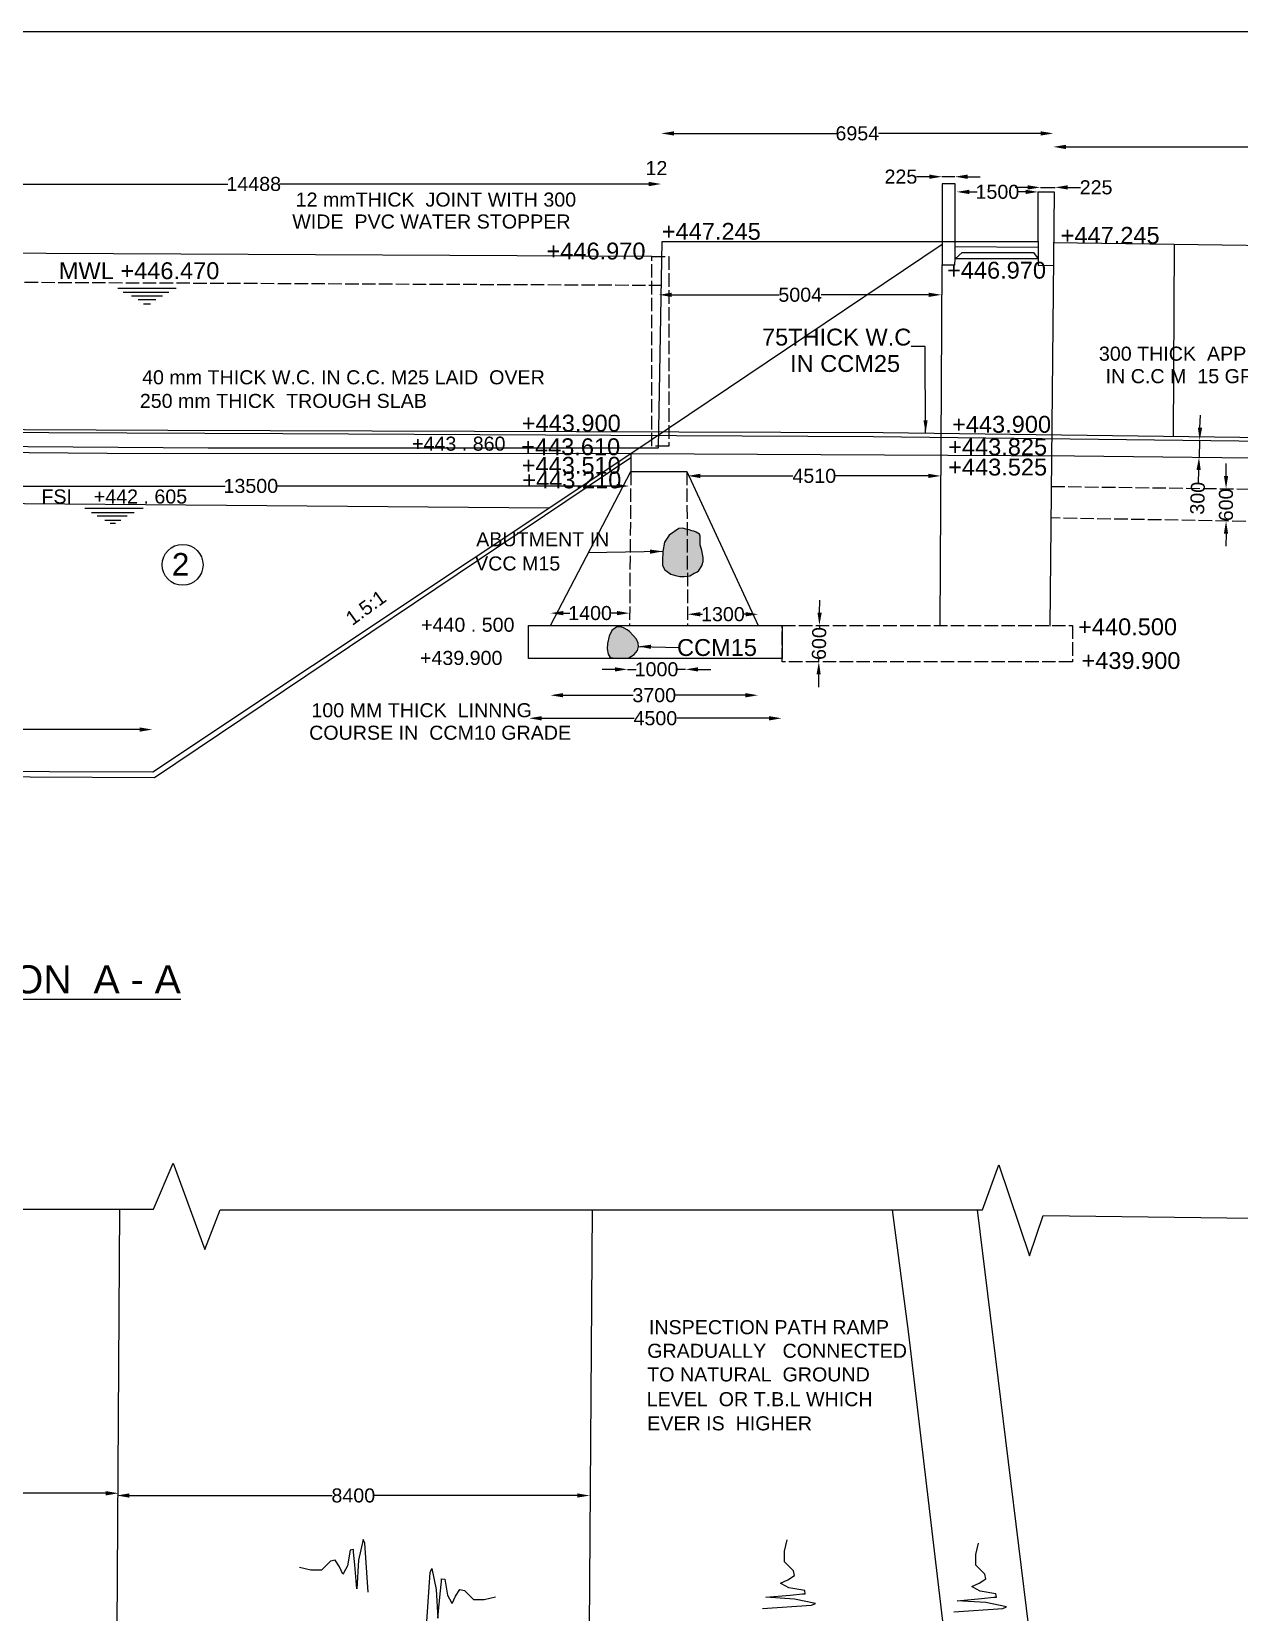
# Model space of a CAD drawing. Header units: millimetres. Extents: x 2190 to 106200, y 4148 to 77390.
# Drawn here: x 49396 to 70867, y 49282 to 77390 of the extents above; entities that cross this region are included whole.
import ezdxf

# ---------------------------------------------------------------- set-up
doc = ezdxf.new("R2010")
doc.units = ezdxf.units.MM
doc.linetypes.add('ACAD_ISO02W100', pattern=[15, 12, -3])
for name, color, linetype in [('DIM', 7, 'Continuous'), ('DWG', 7, 'Continuous'), ('TEXT', 7, 'Continuous')]:
    doc.layers.add(name, color=color, linetype=linetype)
doc.styles.get("Standard").update_dxf_attribs({"font": 'arial.ttf'})
doc.dimstyles.new('ISO-25', dxfattribs={"dimtxt": 250, "dimasz": 225, "dimexe": 1.25, "dimexo": 0.625, "dimtad": 0, "dimdec": 0, "dimtxsty": 'Standard', "dimcen": 2.5, "dimse1": 1, "dimse2": 1, "dimadec": 0, "dimazin": 0, "dimtfac": 1, "dimtdec": 0, "dimtmove": 0, "dimatfit": 3, "dimfxl": 1, "dimarcsym": 0})

# ---------------------------------------------------------------- blocks, each defined once
blk = doc.blocks.new('*D20')
at = {"layer": 'Defpoints', "color": 0, "transparency": 16777216}
for p in [(46100, 74720), (60590, 74720), (60590, 74680)]:
    blk.add_point(p, dxfattribs=at)
at = {"layer": 'DIM', "color": 0, "lineweight": -2, "transparency": 16777216}
for p, q in [((46325, 74680), (52885, 74680)), ((60365, 74680), (53805, 74680))]:
    blk.add_line(p, q, dxfattribs=at)
at = {"layer": 'DIM', "color": 0, "transparency": 16777216}
for points in [[(46325, 74718), (46325, 74642), (46100, 74680)], [(60365, 74718), (60365, 74642), (60590, 74680)]]:
    blk.add_solid(points, dxfattribs=at)
at = {"layer": 'DIM', "color": 0, "transparency": 16777216, "insert": (53345, 74680), "char_height": 250, "attachment_point": 5}
blk.add_mtext('14488', dxfattribs=at)
blk = doc.blocks.new('*D21')
at = {"layer": 'Defpoints', "color": 0, "transparency": 16777216}
for p in [(60590, 75800), (67560, 75800), (67560, 75580)]:
    blk.add_point(p, dxfattribs=at)
at = {"layer": 'DIM', "color": 0, "lineweight": -2, "transparency": 16777216}
for p, q in [((60815, 75580), (63701, 75580)), ((67335, 75580), (64449, 75580))]:
    blk.add_line(p, q, dxfattribs=at)
at = {"layer": 'DIM', "color": 0, "transparency": 16777216}
for points in [[(60815, 75618), (60815, 75542), (60590, 75580)], [(67335, 75618), (67335, 75542), (67560, 75580)]]:
    blk.add_solid(points, dxfattribs=at)
at = {"layer": 'DIM', "color": 0, "transparency": 16777216, "insert": (64075, 75580), "char_height": 250, "attachment_point": 5}
blk.add_mtext('6954', dxfattribs=at)
blk = doc.blocks.new('*D22')
at = {"layer": 'Defpoints', "color": 0, "transparency": 16777216}
for p in [(67560, 75580), (76370, 75580), (76370, 75340)]:
    blk.add_point(p, dxfattribs=at)
at = {"layer": 'DIM', "color": 0, "lineweight": -2, "transparency": 16777216}
for p, q in [((67785, 75340), (71591, 75340)), ((76145, 75340), (72339, 75340))]:
    blk.add_line(p, q, dxfattribs=at)
at = {"layer": 'DIM', "color": 0, "transparency": 16777216}
for points in [[(67785, 75378), (67785, 75302), (67560, 75340)], [(76145, 75378), (76145, 75302), (76370, 75340)]]:
    blk.add_solid(points, dxfattribs=at)
at = {"layer": 'DIM', "color": 0, "transparency": 16777216, "insert": (71965, 75340), "char_height": 250, "attachment_point": 5}
blk.add_mtext('8780', dxfattribs=at)
blk = doc.blocks.new('*D28')
at = {"layer": 'Defpoints', "color": 0, "transparency": 16777216}
for p in [(70580, 69262), (70580, 68688), (70630, 68688)]:
    blk.add_point(p, dxfattribs=at)
at = {"layer": 'DIM', "color": 0, "lineweight": -2, "transparency": 16777216}
for p, q in [((70630, 69487), (70631, 69712)), ((70630, 69262), (70630, 69252)), ((70630, 68688), (70630, 68698)), ((70630, 68463), (70629, 68238))]:
    blk.add_line(p, q, dxfattribs=at)
at = {"layer": 'DIM', "color": 0, "transparency": 16777216}
for points in [[(70593, 69487), (70668, 69487), (70630, 69262)], [(70592, 68463), (70667, 68463), (70630, 68688)]]:
    blk.add_solid(points, dxfattribs=at)
at = {"layer": 'DIM', "color": 0, "transparency": 16777216, "insert": (70630, 68975), "char_height": 250, "attachment_point": 5, "rotation": 89.9498}
blk.add_mtext('600', dxfattribs=at)
blk = doc.blocks.new('*D29')
at = {"layer": 'Defpoints', "color": 0, "transparency": 16777216}
for p in [(70100, 70124), (70090, 69821), (70150, 69819)]:
    blk.add_point(p, dxfattribs=at)
at = {"layer": 'DIM', "color": 0, "lineweight": -2, "transparency": 16777216}
for p, q in [((70167, 70347), (70175, 70572)), ((70160, 70122), (70150, 69819)), ((70142, 69594), (70135, 69369))]:
    blk.add_line(p, q, dxfattribs=at)
at = {"layer": 'DIM', "color": 0, "transparency": 16777216}
for points in [[(70130, 70348), (70205, 70346), (70160, 70122)], [(70105, 69595), (70180, 69593), (70150, 69819)]]:
    blk.add_solid(points, dxfattribs=at)
at = {"layer": 'DIM', "color": 0, "transparency": 16777216, "insert": (70125, 69093), "char_height": 250, "attachment_point": 5, "rotation": 88.0831}
blk.add_mtext('300', dxfattribs=at)
blk = doc.blocks.new('*D30')
at = {"layer": 'Defpoints', "color": 0, "transparency": 16777216}
for p in [(61060, 69540), (65560, 69540), (65560, 69490)]:
    blk.add_point(p, dxfattribs=at)
at = {"layer": 'DIM', "color": 0, "lineweight": -2, "transparency": 16777216}
for p, q in [((61285, 69490), (62931, 69490)), ((65335, 69490), (63689, 69490))]:
    blk.add_line(p, q, dxfattribs=at)
at = {"layer": 'DIM', "color": 0, "transparency": 16777216}
for points in [[(61285, 69528), (61285, 69452), (61060, 69490)], [(65335, 69528), (65335, 69452), (65560, 69490)]]:
    blk.add_solid(points, dxfattribs=at)
at = {"layer": 'DIM', "color": 0, "transparency": 16777216, "insert": (63310, 69490), "char_height": 250, "attachment_point": 5}
blk.add_mtext('4510', dxfattribs=at)
blk = doc.blocks.new('*D31')
at = {"layer": 'Defpoints', "color": 0, "transparency": 16777216}
for p in [(60550, 72670), (65570, 72710), (65570, 72670)]:
    blk.add_point(p, dxfattribs=at)
at = {"layer": 'DIM', "color": 0, "lineweight": -2, "transparency": 16777216}
for p, q in [((60775, 72710), (62687, 72710)), ((65345, 72710), (63433, 72710))]:
    blk.add_line(p, q, dxfattribs=at)
at = {"layer": 'DIM', "color": 0, "transparency": 16777216}
for points in [[(60775, 72748), (60775, 72672), (60550, 72710)], [(65345, 72748), (65345, 72672), (65570, 72710)]]:
    blk.add_solid(points, dxfattribs=at)
at = {"layer": 'DIM', "color": 0, "transparency": 16777216, "insert": (63060, 72710), "char_height": 250, "attachment_point": 5}
blk.add_mtext('5004', dxfattribs=at)
blk = doc.blocks.new('*D33')
at = {"layer": 'Defpoints', "color": 0, "transparency": 16777216}
for p in [(58240, 65170), (62730, 65180), (62730, 65170)]:
    blk.add_point(p, dxfattribs=at)
at = {"layer": 'DIM', "color": 0, "lineweight": -2, "transparency": 16777216}
for p, q in [((58465, 65180), (60106, 65180)), ((62505, 65180), (60864, 65180))]:
    blk.add_line(p, q, dxfattribs=at)
at = {"layer": 'DIM', "color": 0, "transparency": 16777216}
for points in [[(58465, 65218), (58465, 65142), (58240, 65180)], [(62505, 65218), (62505, 65142), (62730, 65180)]]:
    blk.add_solid(points, dxfattribs=at)
at = {"layer": 'DIM', "color": 0, "transparency": 16777216, "insert": (60485, 65180), "char_height": 250, "attachment_point": 5}
blk.add_mtext('4500', dxfattribs=at)
blk = doc.blocks.new('*D34')
at = {"layer": 'Defpoints', "color": 0, "transparency": 16777216}
for p in [(58620, 65650), (62310, 65650), (62310, 65590)]:
    blk.add_point(p, dxfattribs=at)
at = {"layer": 'DIM', "color": 0, "lineweight": -2, "transparency": 16777216}
for p, q in [((58845, 65590), (60092, 65590)), ((62085, 65590), (60838, 65590))]:
    blk.add_line(p, q, dxfattribs=at)
at = {"layer": 'DIM', "color": 0, "transparency": 16777216}
for points in [[(58845, 65628), (58845, 65552), (58620, 65590)], [(62085, 65628), (62085, 65552), (62310, 65590)]]:
    blk.add_solid(points, dxfattribs=at)
at = {"layer": 'DIM', "color": 0, "transparency": 16777216, "insert": (60465, 65590), "char_height": 250, "attachment_point": 5}
blk.add_mtext('3700', dxfattribs=at)
blk = doc.blocks.new('*D35')
at = {"layer": 'Defpoints', "color": 0, "transparency": 16777216}
for p in [(59990, 65990), (61020, 66050), (61020, 65990)]:
    blk.add_point(p, dxfattribs=at)
at = {"layer": 'DIM', "color": 0, "lineweight": -2, "transparency": 16777216}
for p, q in [((59765, 66050), (59540, 66050)), ((59990, 66050), (60143, 66050)), ((61020, 66050), (60867, 66050)), ((61245, 66050), (61470, 66050))]:
    blk.add_line(p, q, dxfattribs=at)
at = {"layer": 'DIM', "color": 0, "transparency": 16777216}
for points in [[(59765, 66088), (59765, 66012), (59990, 66050)], [(61245, 66088), (61245, 66012), (61020, 66050)]]:
    blk.add_solid(points, dxfattribs=at)
at = {"layer": 'DIM', "color": 0, "transparency": 16777216, "insert": (60505, 66050), "char_height": 250, "attachment_point": 5}
blk.add_mtext('1000', dxfattribs=at)
blk = doc.blocks.new('*D36')
at = {"layer": 'Defpoints', "color": 0, "transparency": 16777216}
for p in [(60026, 67050), (58622, 66832), (60026, 66832)]:
    blk.add_point(p, dxfattribs=at)
at = {"layer": 'DIM', "color": 0, "lineweight": -2, "transparency": 16777216}
for p, q in [((58847, 67050), (58962, 67050)), ((59801, 67050), (59685, 67050))]:
    blk.add_line(p, q, dxfattribs=at)
at = {"layer": 'DIM', "color": 0, "transparency": 16777216}
for points in [[(58847, 67088), (58847, 67012), (58622, 67050)], [(59801, 67088), (59801, 67012), (60026, 67050)]]:
    blk.add_solid(points, dxfattribs=at)
at = {"layer": 'DIM', "color": 0, "transparency": 16777216, "insert": (59324, 67050), "char_height": 250, "attachment_point": 5}
blk.add_mtext('1400', dxfattribs=at)
blk = doc.blocks.new('*D37')
at = {"layer": 'Defpoints', "color": 0, "transparency": 16777216}
for p in [(62314, 67030), (61058, 66832), (62314, 66832)]:
    blk.add_point(p, dxfattribs=at)
at = {"layer": 'DIM', "color": 0, "lineweight": -2, "transparency": 16777216}
for p, q in [((61283, 67030), (61324, 67030)), ((62089, 67030), (62048, 67030))]:
    blk.add_line(p, q, dxfattribs=at)
at = {"layer": 'DIM', "color": 0, "transparency": 16777216}
for points in [[(61283, 67068), (61283, 66992), (61058, 67030)], [(62089, 67068), (62089, 66992), (62314, 67030)]]:
    blk.add_solid(points, dxfattribs=at)
at = {"layer": 'DIM', "color": 0, "transparency": 16777216, "insert": (61686, 67030), "char_height": 250, "attachment_point": 5}
blk.add_mtext('1300', dxfattribs=at)
blk = doc.blocks.new('*D38')
at = {"layer": 'Defpoints', "color": 0, "transparency": 16777216}
for p in [(63401, 66833), (63490, 66832), (63480, 66183)]:
    blk.add_point(p, dxfattribs=at)
at = {"layer": 'DIM', "color": 0, "lineweight": -2, "transparency": 16777216}
for p, q in [((63405, 67058), (63408, 67283)), ((63401, 66833), (63401, 66786)), ((63391, 66184), (63392, 66232)), ((63388, 65959), (63384, 65734))]:
    blk.add_line(p, q, dxfattribs=at)
at = {"layer": 'DIM', "color": 0, "transparency": 16777216}
for points in [[(63367, 67059), (63442, 67057), (63401, 66833)], [(63350, 65960), (63425, 65959), (63391, 66184)]]:
    blk.add_solid(points, dxfattribs=at)
at = {"layer": 'DIM', "color": 0, "transparency": 16777216, "insert": (63396, 66509), "char_height": 250, "attachment_point": 5, "rotation": 89.1171}
blk.add_mtext('600', dxfattribs=at)
blk = doc.blocks.new('*D40')
at = {"layer": 'Defpoints', "color": 0, "transparency": 16777216}
for p in [(46567, 69370), (60020, 69370), (60020, 69310)]:
    blk.add_point(p, dxfattribs=at)
at = {"layer": 'DIM', "color": 0, "lineweight": -2, "transparency": 16777216}
for p, q in [((46792, 69310), (52835, 69310)), ((59795, 69310), (53752, 69310))]:
    blk.add_line(p, q, dxfattribs=at)
at = {"layer": 'DIM', "color": 0, "transparency": 16777216}
for points in [[(46792, 69348), (46792, 69272), (46567, 69310)], [(59795, 69348), (59795, 69272), (60020, 69310)]]:
    blk.add_solid(points, dxfattribs=at)
at = {"layer": 'DIM', "color": 0, "transparency": 16777216, "insert": (53293, 69310), "char_height": 250, "attachment_point": 5}
blk.add_mtext('13500', dxfattribs=at)
blk = doc.blocks.new('*D45')
at = {"layer": 'Defpoints', "color": 0, "transparency": 16777216}
for p in [(40510, 64950), (51540, 64980), (51540, 64950)]:
    blk.add_point(p, dxfattribs=at)
at = {"layer": 'DIM', "color": 0, "lineweight": -2, "transparency": 16777216}
for p, q in [((40735, 64980), (45566, 64980)), ((51315, 64980), (46484, 64980))]:
    blk.add_line(p, q, dxfattribs=at)
at = {"layer": 'DIM', "color": 0, "transparency": 16777216}
for points in [[(40735, 65018), (40735, 64942), (40510, 64980)], [(51315, 65018), (51315, 64942), (51540, 64980)]]:
    blk.add_solid(points, dxfattribs=at)
at = {"layer": 'DIM', "color": 0, "transparency": 16777216, "insert": (46025, 64980), "char_height": 250, "attachment_point": 5}
blk.add_mtext('11000', dxfattribs=at)
blk = doc.blocks.new('*D54')
at = {"layer": 'Defpoints', "color": 0, "transparency": 16777216}
for p in [(65580, 74810), (65580, 74680), (65810, 74680)]:
    blk.add_point(p, dxfattribs=at)
at = {"layer": 'DIM', "color": 0, "lineweight": -2, "transparency": 16777216}
for p, q in [((65355, 74810), (65130, 74810)), ((65810, 74810), (65580, 74810)), ((66035, 74810), (66260, 74810))]:
    blk.add_line(p, q, dxfattribs=at)
at = {"layer": 'DIM', "color": 0, "transparency": 16777216}
for points in [[(65355, 74848), (65355, 74772), (65580, 74810)], [(66035, 74848), (66035, 74772), (65810, 74810)]]:
    blk.add_solid(points, dxfattribs=at)
at = {"layer": 'DIM', "color": 0, "transparency": 16777216, "insert": (64850, 74810), "char_height": 250, "attachment_point": 5}
blk.add_mtext('225', dxfattribs=at)
blk = doc.blocks.new('*D55')
at = {"layer": 'Defpoints', "color": 0, "transparency": 16777216}
for p in [(65840, 74520), (67290, 74540), (67290, 74520)]:
    blk.add_point(p, dxfattribs=at)
at = {"layer": 'DIM', "color": 0, "lineweight": -2, "transparency": 16777216}
for p, q in [((66065, 74540), (66203, 74540)), ((67065, 74540), (66927, 74540))]:
    blk.add_line(p, q, dxfattribs=at)
at = {"layer": 'DIM', "color": 0, "transparency": 16777216}
for points in [[(66065, 74578), (66065, 74502), (65840, 74540)], [(67065, 74578), (67065, 74502), (67290, 74540)]]:
    blk.add_solid(points, dxfattribs=at)
at = {"layer": 'DIM', "color": 0, "transparency": 16777216, "insert": (66565, 74540), "char_height": 250, "attachment_point": 5}
blk.add_mtext('1500', dxfattribs=at)
blk = doc.blocks.new('*D56')
at = {"layer": 'Defpoints', "color": 0, "transparency": 16777216}
for p in [(67330, 74540), (67590, 74620), (67590, 74540)]:
    blk.add_point(p, dxfattribs=at)
at = {"layer": 'DIM', "color": 0, "lineweight": -2, "transparency": 16777216}
for p, q in [((67105, 74620), (66880, 74620)), ((67330, 74620), (67590, 74620)), ((67815, 74620), (68040, 74620))]:
    blk.add_line(p, q, dxfattribs=at)
at = {"layer": 'DIM', "color": 0, "transparency": 16777216}
for points in [[(67105, 74658), (67105, 74582), (67330, 74620)], [(67815, 74658), (67815, 74582), (67590, 74620)]]:
    blk.add_solid(points, dxfattribs=at)
at = {"layer": 'DIM', "color": 0, "transparency": 16777216, "insert": (68320, 74620), "char_height": 250, "attachment_point": 5}
blk.add_mtext('225', dxfattribs=at)
blk = doc.blocks.new('*D109')
at = {"layer": 'Defpoints', "color": 0, "transparency": 16777216}
for p in [(50910, 51320), (59320, 51360), (59320, 51320)]:
    blk.add_point(p, dxfattribs=at)
at = {"layer": 'DIM', "color": 0, "lineweight": -2, "transparency": 16777216}
for p, q in [((51135, 51360), (54741, 51360)), ((59095, 51360), (55489, 51360))]:
    blk.add_line(p, q, dxfattribs=at)
at = {"layer": 'DIM', "color": 0, "transparency": 16777216}
for points in [[(51135, 51398), (51135, 51322), (50910, 51360)], [(59095, 51398), (59095, 51322), (59320, 51360)]]:
    blk.add_solid(points, dxfattribs=at)
at = {"layer": 'DIM', "color": 0, "transparency": 16777216, "insert": (55115, 51360), "char_height": 250, "attachment_point": 5}
blk.add_mtext('8400', dxfattribs=at)
blk = doc.blocks.new('*D110')
at = {"layer": 'Defpoints', "color": 0, "transparency": 16777216}
for p in [(40910, 51380), (50940, 51400), (50940, 51380)]:
    blk.add_point(p, dxfattribs=at)
at = {"layer": 'DIM', "color": 0, "lineweight": -2, "transparency": 16777216}
for p, q in [((41135, 51400), (45466, 51400)), ((50715, 51400), (46384, 51400))]:
    blk.add_line(p, q, dxfattribs=at)
at = {"layer": 'DIM', "color": 0, "transparency": 16777216}
for points in [[(41135, 51438), (41135, 51362), (40910, 51400)], [(50715, 51438), (50715, 51362), (50940, 51400)]]:
    blk.add_solid(points, dxfattribs=at)
at = {"layer": 'DIM', "color": 0, "transparency": 16777216, "insert": (45925, 51400), "char_height": 250, "attachment_point": 5}
blk.add_mtext('10000', dxfattribs=at)

msp = doc.modelspace()

# ---------------------------------------------------------------- hatches: boundary and pattern name
at = {"layer": 'DWG'}
h = msp.add_hatch(dxfattribs=at)
h.set_pattern_fill('AR-CONC', color=256, scale=0.5)
h.paths.add_polyline_path([(61049.1, 68537.1), (61027.7, 68541.6), (60972, 68558.8), (60899.2, 68554.5), (60732.1, 68438.9), (60646.4, 68310.5), (60616.4, 68147.9), (60612.1, 67981), (60612.1, 67895.4), (60655, 67818.3), (60757.8, 67745.6), (60843.5, 67719.9), (60920.6, 67702.8), (60997.7, 67702.8), (61053.6, 67707.6)])
h.paths.add_polyline_path([(61310.5, 68160.7), (61280.5, 68263.4), (61280.5, 68336.2), (61280.5, 68387.6), (61280.5, 68417.5), (61267.6, 68456), (61211.9, 68490.3), (61169.1, 68507.4), (61130.5, 68516), (61087.7, 68528.8), (61049.1, 68537.1), (61053.6, 67707.6), (61096.3, 67711.3), (61173.4, 67758.4), (61220.5, 67775.5), (61254.8, 67809.8), (61310.5, 67891.1), (61336.2, 67968.1), (61336.2, 68040.9)])
h.paths.add_polyline_path([(60182.3, 66457.3), (60179.9, 66517), (60150, 66584.2), (60092.7, 66653.9), (60025.4, 66726), (59985.6, 66755.9), (59930.8, 66780.8), (59878.4, 66808.2), (59801.2, 66805.7), (59711.6, 66741), (59664.2, 66641.4), (59634.3, 66512), (59629.4, 66412.5), (59644.3, 66320.5), (59684.2, 66258.2), (59817.4, 66241.6), (59833.5, 66241.6), (60013, 66255.8), (60107.6, 66313), (60167.4, 66387.6)])

# ---------------------------------------------------------------- linework, layer by layer
msp.add_lwpolyline([(106200, 4148.5), (2190, 4148.5), (2190, 77390), (106200, 77390)], close=True)
for points in [[(31704, 70143.6), (52534.3, 69991.6), (60538.7, 69991.6), (60603, 73656.3), (67292.8, 73656.3), (67292.8, 74543.6), (67573.5, 74543.6), (67497.8, 66819.8)], [(67292.8, 73656.3), (67292.8, 73348.3), (65812.9, 73348.3), (65812.9, 74685.3), (65580.9, 74685.3), (65580.9, 73242.2), (65808.4, 73242.2), (65812.9, 73348.3)], [(60420.4, 73392), (31704, 73531.5)], [(60047.4, 69890.3), (65580.9, 73611.8)], [(65812.9, 73571), (67292.8, 73557.6)], [(65812.9, 73348.3), (65937.6, 73463.6), (67207.7, 73463.6), (67292.8, 73348.3)], [(84078.1, 69994.4), (84078.1, 69382.1), (84521.7, 69382.1), (84507.1, 69987.8), (81272.5, 73443.4), (67564.6, 73632.3)], [(69693.2, 70196.5), (69715.6, 73602.7)], [(65550, 66831.6), (65580.9, 73242.2)], [(67292.8, 73348.3), (67292.8, 73233), (67560.7, 73235.8)], [(50929.9, 72825.7), (51966.3, 72825.7)], [(51021.4, 72756.6), (51836.7, 72756.6)], [(51170, 72689.3), (51721, 72689.3)], [(51289.2, 72623.8), (51605.3, 72623.8)], [(51385.9, 72549.6), (51510.3, 72549.6)], [(31023.6, 70428.4), (39079.8, 70364.8), (51818.3, 70304.2), (64536.6, 70264.6), (78578.5, 70079), (86328.2, 69959.7)], [(31023.8, 70388.6), (44150.1, 70287.8), (53861, 70246.6), (64360.8, 70190.6), (71859.6, 70103.8), (76313, 70051.5)], [(32025.1, 70051.5), (50741.5, 69897), (60047.4, 69890.3), (67934.5, 69845.5), (76313, 69750), (76303.2, 69185.1)], [(32038.6, 70123.2), (40533.6, 64266.4), (51548.5, 64226.1), (60047.4, 69890.3), (60046.4, 69814.9)], [(32025.1, 69977.9), (40525, 64184.5), (51580.8, 64126.2), (60046.4, 69814.9), (60048, 69567.8)], [(58621.7, 66831.6), (60048, 69567.8), (61043.5, 69567.8), (62313.8, 66831.6)], [(33482, 69128.1), (58594.7, 68922.1)], [(50342.8, 68919.1), (51376.8, 68919.1)], [(50462.3, 68841.4), (51221.1, 68841.4)], [(50562.3, 68780.3), (51093.2, 68780.3)], [(50698.5, 68705.3), (50982.1, 68705.3)], [(50793, 68649.8), (50884.8, 68649.8)], [(24643.9, 56566.8), (39676.9, 56566.8), (39981.5, 57381.2), (40526.4, 55828.2), (40766.8, 56516.6), (46344.3, 56516.6), (46632.8, 57317.1), (47209.8, 55700.1), (47434.2, 56452.6), (51562.8, 56452.6), (51915.4, 57270.9), (52476.4, 55734), (52748.9, 56438.4), (66303.1, 56438.4), (66591.6, 57238.5), (67136.5, 55621.5), (67376.9, 56342), (86050.3, 56099.8)], [(51391.5, 39027.3), (50870.6, 41548.4), (50962.9, 56452.6)], [(59752, 39027.3), (59260, 41557.9), (59365.1, 56438.4)], [(65500.7, 31374.2), (65606, 43294), (65606, 49026.5), (64992.1, 54229.9), (64701.3, 56438.4)], [(66208.6, 56438.4), (67122.4, 48969.2), (67073.5, 40015), (67017, 31335.4)], [(55380, 49640), (55320, 50510), (55290, 50580), (55210, 50210), (55180, 49700), (55140, 50130), (55120, 50350), (55120, 50400), (55060, 50390), (55010, 50110), (54940, 49980), (54930, 49960), (54870, 50090), (54790, 50210), (54710, 50190), (54550, 50030), (54360, 50030), (54160, 50080)], [(62390, 49350), (63260, 49410), (63330, 49440), (62960, 49520), (62450, 49550), (62880, 49590), (63100, 49610), (63150, 49610), (63140, 49670), (62860, 49720), (62730, 49790), (62710, 49800), (62840, 49860), (62960, 49940), (62940, 50020), (62780, 50180), (62780, 50370), (62830, 50570)], [(65790, 49290), (66660, 49350), (66730, 49380), (66360, 49460), (65850, 49490), (66280, 49530), (66500, 49550), (66550, 49550), (66540, 49610), (66260, 49660), (66130, 49730), (66110, 49740), (66240, 49800), (66360, 49880), (66340, 49960), (66180, 50120), (66180, 50310), (66230, 50510)], [(56420, 49120), (56480, 49990), (56510, 50060), (56590, 49690), (56620, 49180), (56660, 49610), (56680, 49830), (56680, 49880), (56740, 49870), (56790, 49590), (56860, 49460), (56870, 49440), (56930, 49570), (57010, 49690), (57090, 49670), (57250, 49510), (57440, 49510), (57640, 49560)]]:
    msp.add_lwpolyline(points, dxfattribs=at)
at = {"layer": 'DWG', "linetype": 'ACAD_ISO02W100', "ltscale": 20}
for points in [[(60420.4, 73392), (60724.6, 73392), (60724.6, 70016.9), (60420.4, 70016.9)], [(62737.5, 66831.6), (67899.4, 66831.6), (67899.4, 66182.8), (62737.5, 66182.8)]]:
    msp.add_lwpolyline(points, close=True, dxfattribs=at)
for points in [[(31570.8, 73016), (60589.4, 72881.2)], [(60048, 69567.8), (60025.8, 66831.6)], [(61043.5, 69567.8), (61058.3, 66831.6)], [(67522.1, 69303.2), (77243.6, 69172.4), (77243.6, 67079.5), (76832.6, 67079.5), (76080.7, 68591.6), (67516.6, 68742.1)]]:
    msp.add_lwpolyline(points, dxfattribs=at)
at = {"layer": 'DWG'}
for points in [[(60899.2, 68554.5), (60732.1, 68438.9), (60646.4, 68310.5), (60616.4, 68147.9), (60612.1, 67981), (60612.1, 67895.4), (60655, 67818.3), (60757.8, 67745.6), (60843.5, 67719.9), (60920.6, 67702.8), (60997.7, 67702.8), (61096.3, 67711.3), (61173.4, 67758.4), (61220.5, 67775.5), (61254.8, 67809.8), (61310.5, 67891.1), (61336.2, 67968.1), (61336.2, 68040.9), (61310.5, 68160.7), (61280.5, 68263.4), (61280.5, 68336.2), (61280.5, 68387.6), (61280.5, 68417.5), (61267.6, 68456), (61211.9, 68490.3), (61169.1, 68507.4), (61130.5, 68516), (61087.7, 68528.8), (61027.7, 68541.6), (60972, 68558.8)], [(58228, 66831.6), (62737.5, 66831.6), (62737.5, 66241.6), (58228, 66241.6)], [(59801.2, 66805.7), (59711.6, 66741), (59664.2, 66641.4), (59634.3, 66512), (59629.4, 66412.5), (59644.3, 66320.5), (59684.2, 66258.2), (59823.6, 66240.8), (60013, 66255.8), (60107.6, 66313), (60167.4, 66387.6), (60182.3, 66457.3), (60179.9, 66517), (60150, 66584.2), (60092.7, 66653.9), (60025.4, 66726), (59985.6, 66755.9), (59930.8, 66780.8), (59878.4, 66808.2)]]:
    msp.add_lwpolyline(points, close=True, dxfattribs=at)
at = {"layer": 'TEXT'}
msp.add_circle((52080, 67908.5), 364, dxfattribs=at)

# ---------------------------------------------------------------- texts
for s, height, p in [('12', 250, (60310, 74838.5)), ('12 mmTHICK  JOINT WITH 300 ', 250, (54090, 74278.5)), ('WIDE  PVC WATER STOPPER', 250, (54030, 73888.5)), ('+447.245', 300, (60600, 73688.5)), ('+446.970', 300, (58550, 73338.5)), ('+447.245', 300, (67690, 73617.3)), ('MWL +446.470', 300, (49880, 72988.5)), ('+446.970', 300, (65670, 72997.3)), ('75THICK W.C', 300, (62380, 71808.5)), ('300 THICK  APPRON', 250, (68370, 71538.5)), ('IN CCM25', 300, (62880, 71338.5)), ('40 mm THICK W.C. IN C.C. M25 LAID  OVER', 250, (51360, 71118.5)), ('IN C.C M  15 GRADE', 250, (68490, 71138.5)), ('250 mm THICK  TROUGH SLAB', 250, (51320, 70698.5)), ('+443.900', 300, (58110, 70278.5)), ('+443.900', 300, (65760, 70257.3)), ('+443 . 860', 250, (56160, 69938.5)), ('+443.610', 300, (58100, 69858.5)), ('+443.825', 300, (65690, 69857.3)), ('+443.510', 300, (58110, 69528.5)), ('+443.525', 300, (65690, 69497.3)), ('+443.210', 300, (58120, 69268.5)), ('FSI    +442 . 605', 250, (49570, 68998.5)), ('ABUTMENT IN', 250, (57300, 68238.5)), ('2', 400, (51890, 67718.5)), ('VCC M15', 250, (57280, 67808.5)), ('+440 . 500', 250, (56320, 66718.5)), ('+440.500', 300, (68000, 66657.3)), ('+439.900', 250, (56300, 66128.5)), ('CCM15', 300, (60870, 66288.5)), ('+439.900', 300, (68060, 66057.3)), ('100 MM THICK  LINNNG', 250, (54370, 65198.5)), ('COURSE IN  CCM10 GRADE', 250, (54330, 64798.5)), ('%%ULONGITUDINAL    SECTION  A - A', 500, (41066.9, 60288.5)), ('INSPECTION PATH RAMP', 250, (60370, 54228.5)), ('GRADUALLY   CONNECTED', 250, (60340, 53808.5)), ('TO NATURAL  GROUND', 250, (60340, 53388.5)), ('LEVEL  OR T.B.L WHICH', 250, (60330, 52948.5)), ('EVER IS  HIGHER', 250, (60340, 52518.5))]:
    msp.add_text(s, height=height, dxfattribs=at).set_placement(p)
msp.add_text('1.5:1', height=250, rotation=35.94211, dxfattribs=at).set_placement((55096.3, 66818.6))

# ---------------------------------------------------------------- dimensions: what is measured, and where the dimension line sits
at = {"layer": 'DIM'}
for p1, p2, distance, text, picture, middle in [((60590, 75800), (67560, 75800), -220, '6954', '*D21', (64075, 75580)), ((67560, 75580), (76370, 75580), -240, '8780', '*D22', (71965, 75340)), ((46100, 74720), (60590, 74720), -40, '14488', '*D20', (53345, 74680)), ((65810, 74680), (65580, 74680), -130, '225', '*D54', (64850.1, 74810)), ((67330, 74540), (67590, 74540), 80, '225', '*D56', (68319.9, 74620)), ((65840, 74520), (67290, 74520), 20, '1500', '*D55', (66565, 74540)), ((60550, 72670), (65570, 72670), 40, '5004', '*D31', (63060, 72710)), ((70099.9, 70124.2), (70089.8, 69820.9), 60, '300', '*D29', (70125.4, 69093)), ((70580.3, 69262), (70579.8, 68688.3), 50, '600', '*D28', (70630, 68975.1)), ((46566.9, 69370.1), (60020, 69370.1), -60.1, '13500', '*D40', (53293.4, 69310)), ((61060, 69540), (65560, 69540), -50, '4510', '*D30', (63310, 69490)), ((58621.7, 66831.6), (60025.8, 66831.6), 218.4, '1400', '*D36', (59323.7, 67050)), ((61058.3, 66831.6), (62313.8, 66831.6), 198.4, '1300', '*D37', (61686.1, 67030)), ((63480, 66182.8), (63490, 66831.6), 88.7, '600', '*D38', (63396.3, 66508.6)), ((59990, 65990), (61020, 65990), 60, '1000', '*D35', (60505, 66050)), ((58620, 65650), (62310, 65650), -60, '3700', '*D34', (60465, 65590)), ((58240, 65170), (62730, 65170), 10, '4500', '*D33', (60485, 65180)), ((40510, 64950), (51540, 64950), 30, '11000', '*D45', (46025, 64980)), ((40910, 51380), (50940, 51380), 20, '10000', '*D110', (45925, 51400)), ((50910, 51320), (59320, 51320), 40, '8400', '*D109', (55115, 51360))]:
    dim = msp.add_aligned_dim(p1=p1, p2=p2, distance=distance, text=text, dimstyle='ISO-25', dxfattribs=at)
    dim.commit()
    dim.dimension.update_dxf_attribs({"geometry": picture, "text_midpoint": middle})

# ---------------------------------------------------------------- leaders
at = {"layer": 'TEXT'}
for points in [[(65289.8, 70254.7), (65280, 71790), (65030, 71790)], [(60616.4, 68147.9), (59293.1, 68119.6)], [(60182.3, 66457.3), (60910, 66440)]]:
    msp.add_leader(points, dimstyle='ISO-25', override={"dimgap": 0.625, "dimtad": 0}, dxfattribs=at)

doc.saveas('drawing.dxf')
